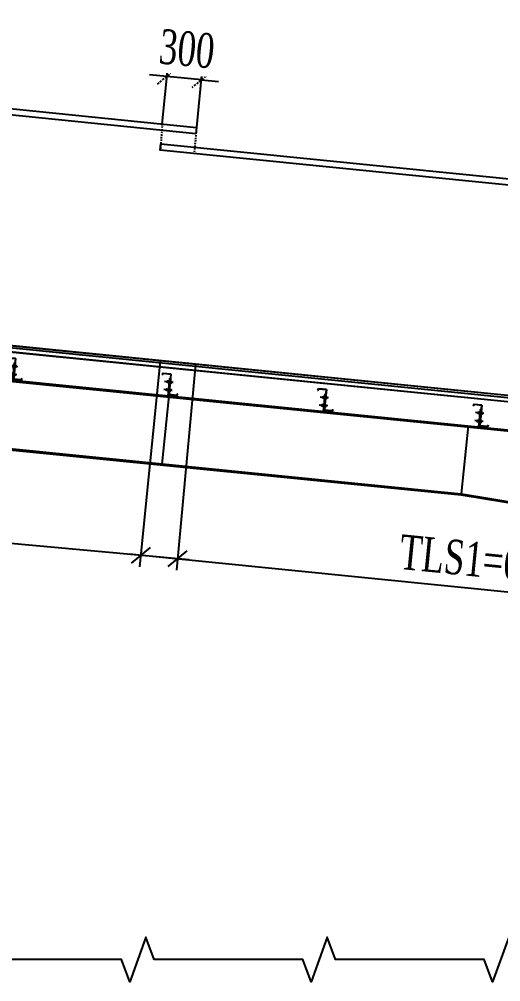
# Model space of a CAD drawing. Header units: inches. Extents: x 315041 to 662841, y -45540 to -35018.
# Drawn here: x 331739.1 to 331780.7, y -36460.6 to -36377.5 of the extents above; entities that cross this region are included whole.
import ezdxf

# ---------------------------------------------------------------- set-up
doc = ezdxf.new("R2010")
doc.units = ezdxf.units.IN
doc.header["$MEASUREMENT"] = 0
doc.linetypes.add('AZNB-BN-TL-A- X- POWDER SECTION 1 2 3$0$HIDDEN2', pattern=[0.1875, 0.125, -0.0625])
for name, color, linetype in [('2', 2, 'Continuous'), ('2NET-VE', 8, 'Continuous'), ('5', 5, 'Continuous'), ('7', 7, 'Continuous'), ('8', 8, 'Continuous'), ('DIM', 8, 'Continuous'), ('flashing', 6, 'Continuous'), ('GIANG', 1, 'Continuous'), ('ROOFING', 4, 'Continuous')]:
    doc.layers.add(name, color=color, linetype=linetype)
doc.styles.add('ST1', font='times.ttf', dxfattribs={"width": 0.7})
doc.dimstyles.new('100', dxfattribs={"dimtxt": 3, "dimasz": 1.5, "dimexe": 1, "dimexo": 0, "dimgap": 1, "dimtad": 1, "dimdec": 0, "dimlfac": 100, "dimzin": 0, "dimdsep": 46, "dimtxsty": 'ST1', "dimblk": 'OBLIQUE', "dimcen": 1, "dimdle": 1, "dimclrd": 8, "dimclre": 8, "dimclrt": 3, "dimadec": 0, "dimazin": 0, "dimtfac": 1, "dimtdec": 0, "dimtix": 1, "dimtmove": 1, "dimatfit": 3, "dimfxl": 0, "dimtfill": 1, "dimtolj": 1, "dimtzin": 0, "dimlwd": -1, "dimlwe": -1, "dimarcsym": 1})

# ---------------------------------------------------------------- blocks, each defined once
blk = doc.blocks.new('*U235')
at = {"layer": '2NET-VE', "ltscale": 0.5}
for p, q in [((0, 8), (9, 8)), ((23, 7), (23, 7)), ((0, -8), (9, -8)), ((23, -7), (23, -7))]:
    blk.add_line(p, q, dxfattribs=at)
at = {"layer": '7', "linetype": 'Continuous'}
for p, q in [((22, 6), (23, 8)), ((22, -6), (24, 6)), ((23, 8), (24, 6)), ((24, 6), (25, 8)), ((24, -6), (26, 6)), ((25, 8), (26, 6)), ((26, 6), (27, 8)), ((26, -6), (28, 6)), ((27, 8), (28, 6)), ((28, 6), (29, 8)), ((28, -6), (30, 6)), ((29, 8), (30, 6)), ((30, 6), (31, 8)), ((30, -6), (32, 6)), ((30, -6), (32, 6)), ((31, 8), (32, 6)), ((32, 6), (33, 8)), ((32, -6), (34, 6)), ((33, 8), (34, 6)), ((34, 6), (35, 8)), ((34, -6), (35, 6)), ((34, -6), (35, 6)), ((34, -6), (35, 6)), ((35, 8), (35, 6)), ((35, 6), (37, 8)), ((36, -6), (37, 6)), ((37, 8), (37, 6)), ((42, 6), (37, 6)), ((42, 6), (42, -6)), ((22, -6), (23, -8)), ((22, -6), (22, -6)), ((22, -6), (22, -6)), ((23, -8), (24, -6)), ((24, -6), (25, -8)), ((25, -8), (26, -6)), ((26, -6), (27, -8)), ((27, -8), (28, -6)), ((28, -6), (29, -8)), ((29, -8), (30, -6)), ((30, -6), (31, -8)), ((31, -8), (32, -6)), ((32, -6), (33, -8)), ((33, -8), (34, -6)), ((34, -6), (35, -8)), ((35, -8), (36, -6)), ((36, -6), (42, -6))]:
    blk.add_line(p, q, dxfattribs=at)
at = {"layer": '8', "linetype": 'Continuous'}
for p, q in [((-10, 9), (-10, 12)), ((-10, -12), (-10, 12)), ((-1, 15), (-9, 15)), ((-1, 9), (-9, 9)), ((0, 9), (0, 12)), ((0, -12), (0, 12)), ((9, -18), (9, 18)), ((9, 18), (11, 18)), ((11, -18), (11, 18)), ((11, 9), (11, 12)), ((11, -12), (11, 12)), ((12, 15), (21, 15)), ((13, 9), (20, 9)), ((22, 9), (22, 12)), ((22, -12), (22, 12)), ((-10, -9), (-10, -12)), ((-1, -9), (-9, -9)), ((-9, -15), (-1, -15)), ((0, -9), (0, -12)), ((9, -18), (11, -18)), ((11, -9), (11, -12)), ((21, -15), (12, -15)), ((13, -9), (20, -9)), ((22, -9), (22, -12))]:
    blk.add_line(p, q, dxfattribs=at)
at = {"layer": '8', "ltscale": 10}
blk.add_line((-33, 0), (65, 0), dxfattribs=at)
at = {"layer": '8', "linetype": 'Continuous'}
for centre, radius, start, end in [((-5, 12), 5.58, 146.602, 180), ((-6, 12), 4.1, 180, 228.5476), ((-6, 6), 4.1, 131.4524, 180), ((-6, 12), 5.58, 0, 33.398), ((-4, 12), 4.1, 311.4524, 0), ((-4, 6), 4.1, 0, 48.5476), ((17, 12), 5.58, 146.602, 180), ((16, 12), 4.1, 180, 228.5476), ((16, 6), 4.1, 131.4524, 180), ((18, 12), 4.1, 311.4524, 0), ((18, 6), 4.1, 0, 48.5476), ((16, 12), 5.58, 0, 33.398), ((-6, -6), 4.1, 180, 228.5476), ((-6, -12), 4.1, 131.4524, 180), ((-5, -12), 5.58, 180, 213.398), ((-4, -6), 4.1, 311.4524, 0), ((-4, -12), 4.1, 0, 48.5476), ((-6, -12), 5.58, 326.602, 0), ((16, -6), 4.1, 180, 228.5476), ((16, -12), 4.1, 131.4524, 180), ((17, -12), 5.58, 180, 213.398), ((18, -6), 4.1, 311.4524, 0), ((18, -12), 4.1, 0, 48.5476), ((16, -12), 5.58, 326.602, 0)]:
    blk.add_arc(centre, radius, start, end, dxfattribs=at)
blk = doc.blocks.new('*U234')
at = {"layer": '2NET-VE', "ltscale": 0.5}
for p, q in [((0, 8), (9, 8)), ((23, 7), (23, 7)), ((0, -8), (9, -8)), ((23, -7), (23, -7))]:
    blk.add_line(p, q, dxfattribs=at)
at = {"layer": '7', "linetype": 'Continuous'}
for p, q in [((22, 6), (23, 8)), ((22, -6), (24, 6)), ((23, 8), (24, 6)), ((24, 6), (25, 8)), ((24, -6), (26, 6)), ((25, 8), (26, 6)), ((26, 6), (27, 8)), ((26, -6), (28, 6)), ((27, 8), (28, 6)), ((28, 6), (29, 8)), ((28, -6), (30, 6)), ((29, 8), (30, 6)), ((30, 6), (31, 8)), ((30, -6), (32, 6)), ((30, -6), (32, 6)), ((31, 8), (32, 6)), ((32, 6), (33, 8)), ((32, -6), (34, 6)), ((33, 8), (34, 6)), ((34, 6), (35, 8)), ((34, -6), (35, 6)), ((34, -6), (35, 6)), ((34, -6), (35, 6)), ((35, 8), (35, 6)), ((35, 6), (37, 8)), ((36, -6), (37, 6)), ((37, 8), (37, 6)), ((42, 6), (37, 6)), ((42, 6), (42, -6)), ((22, -6), (23, -8)), ((22, -6), (22, -6)), ((22, -6), (22, -6)), ((23, -8), (24, -6)), ((24, -6), (25, -8)), ((25, -8), (26, -6)), ((26, -6), (27, -8)), ((27, -8), (28, -6)), ((28, -6), (29, -8)), ((29, -8), (30, -6)), ((30, -6), (31, -8)), ((31, -8), (32, -6)), ((32, -6), (33, -8)), ((33, -8), (34, -6)), ((34, -6), (35, -8)), ((35, -8), (36, -6)), ((36, -6), (42, -6))]:
    blk.add_line(p, q, dxfattribs=at)
at = {"layer": '8', "linetype": 'Continuous'}
for p, q in [((-10, 9), (-10, 12)), ((-10, -12), (-10, 12)), ((-1, 15), (-9, 15)), ((-1, 9), (-9, 9)), ((0, 9), (0, 12)), ((0, -12), (0, 12)), ((9, -18), (9, 18)), ((9, 18), (11, 18)), ((11, -18), (11, 18)), ((11, 9), (11, 12)), ((11, -12), (11, 12)), ((12, 15), (21, 15)), ((13, 9), (20, 9)), ((22, 9), (22, 12)), ((22, -12), (22, 12)), ((-10, -9), (-10, -12)), ((-1, -9), (-9, -9)), ((-9, -15), (-1, -15)), ((0, -9), (0, -12)), ((9, -18), (11, -18)), ((11, -9), (11, -12)), ((21, -15), (12, -15)), ((13, -9), (20, -9)), ((22, -9), (22, -12))]:
    blk.add_line(p, q, dxfattribs=at)
at = {"layer": '8', "ltscale": 10}
blk.add_line((-33, 0), (65, 0), dxfattribs=at)
at = {"layer": '8', "linetype": 'Continuous'}
for centre, radius, start, end in [((-5, 12), 5.58, 146.602, 180), ((-6, 12), 4.1, 180, 228.5476), ((-6, 6), 4.1, 131.4524, 180), ((-6, 12), 5.58, 0, 33.398), ((-4, 12), 4.1, 311.4524, 0), ((-4, 6), 4.1, 0, 48.5476), ((17, 12), 5.58, 146.602, 180), ((16, 12), 4.1, 180, 228.5476), ((16, 6), 4.1, 131.4524, 180), ((18, 12), 4.1, 311.4524, 0), ((18, 6), 4.1, 0, 48.5476), ((16, 12), 5.58, 0, 33.398), ((-6, -6), 4.1, 180, 228.5476), ((-6, -12), 4.1, 131.4524, 180), ((-5, -12), 5.58, 180, 213.398), ((-4, -6), 4.1, 311.4524, 0), ((-4, -12), 4.1, 0, 48.5476), ((-6, -12), 5.58, 326.602, 0), ((16, -6), 4.1, 180, 228.5476), ((16, -12), 4.1, 131.4524, 180), ((17, -12), 5.58, 180, 213.398), ((18, -6), 4.1, 311.4524, 0), ((18, -12), 4.1, 0, 48.5476), ((16, -12), 5.58, 326.602, 0)]:
    blk.add_arc(centre, radius, start, end, dxfattribs=at)
blk = doc.blocks.new('XM150')
at = {"layer": '2', "ltscale": 0.015}
for p, q in [((68.9, 180), (0.9, 180)), ((0.9, 1.1), (0.9, 180)), ((2, 178.9), (2, 0)), ((2, 178.9), (68.3, 178.9)), ((75.4, 166.5), (68.3, 178.9)), ((68.9, 180), (76.4, 167)), ((76.4, 167), (75.4, 166.5)), ((-73.5, 13), (-72.5, 13.5)), ((-66, 0), (-73.5, 13)), ((-72.5, 13.5), (-65.4, 1.1)), ((2, 0), (-66, 0)), ((-65.4, 1.1), (0.9, 1.1))]:
    blk.add_line(p, q, dxfattribs=at)
at = {"layer": '5'}
blk.add_lwpolyline([(8, -10), (8, 140), (2, 140), (2, -10), (8, -10)], close=True, dxfattribs=at)
at = {"layer": 'GIANG', "xscale": 0.7499999999999999, "yscale": 0.7499999999999999, "zscale": 0.7499999999999999}
for name, p in [('*U235', (0.9, 110)), ('*U234', (0.9, 40))]:
    blk.add_blockref(name, p, dxfattribs=at)
blk = doc.blocks.new('*U238')
at = {"layer": '2', "xscale": 0.008333333333333335, "yscale": 0.008333333333333335, "zscale": 0.008333333333333335, "rotation": 5.710593137616317}
blk.add_blockref('XM150', (0.083, -0.704), dxfattribs=at)
blk = doc.blocks.new('*U239')
at = {"layer": 'DIM', "color": 0, "linetype": 'ByBlock', "lineweight": -2, "transparency": 16777216}
for p in [(-33.583, -3.358), (-44.777, -4.478), (-55.971, -5.597), (-67.165, -6.717)]:
    blk.add_blockref('*U238', p, dxfattribs=at)
blk = doc.blocks.new('_Oblique')
at = {"color": 0, "linetype": 'ByBlock', "lineweight": -2}
blk.add_line((-0.5, -0.5), (0.5, 0.5), dxfattribs=at)
blk = doc.blocks.new('*D791')
at = {"color": 8, "linetype": 'Continuous', "transparency": 16777216}
for p, q in [((331751.313, -36406.959), (331749.53, -36424.764)), ((331816.49, -36413.487), (331814.707, -36431.291)), ((331815.801, -36430.396), (331748.634, -36423.669))]:
    blk.add_line(p, q, dxfattribs=at)
at = {"layer": 'Defpoints', "color": 0, "transparency": 16777216}
for p in [(331751.313, -36406.959), (331816.49, -36413.487), (331749.629, -36423.769)]:
    blk.add_point(p, dxfattribs=at)
at = {"color": 8, "transparency": 16777216, "xscale": 1.5, "yscale": 1.5, "zscale": 1.5}
for p, rotation in [((331749.629, -36423.769), 174.2807218548285), ((331814.806, -36430.296), 354.2807218548285)]:
    blk.add_blockref('_Oblique', p, dxfattribs=dict(at, rotation=rotation))
at = {"color": 3, "transparency": 16777216, "insert": (331782.47, -36424.512), "char_height": 3, "attachment_point": 5, "rotation": 354.28072, "style": 'ST1', "bg_fill": 3, "box_fill_scale": 1.25, "bg_fill_color": 256, "bg_fill_true_color": 13158600, "bg_fill_transparency": 0}
blk.add_mtext('\\A1;TLS1=6550MM', dxfattribs=at)
blk = doc.blocks.new('*D792')
at = {"layer": '2', "color": 8, "linetype": 'Continuous', "transparency": 16777216}
for p, q in [((331697.127, -36401.53), (331695.454, -36419.834)), ((331754.348, -36407.263), (331752.72, -36425.068)), ((331753.807, -36424.163), (331694.55, -36418.747))]:
    blk.add_line(p, q, dxfattribs=at)
at = {"layer": 'Defpoints', "color": 0, "transparency": 16777216}
for p in [(331697.127, -36401.53), (331754.348, -36407.263), (331695.545, -36418.838)]:
    blk.add_point(p, dxfattribs=at)
at = {"layer": '2', "color": 8, "transparency": 16777216, "xscale": 1.5, "yscale": 1.5, "zscale": 1.5}
for p, rotation in [((331695.545, -36418.838), 174.7778963084223), ((331752.811, -36424.072), 354.7778963084223)]:
    blk.add_blockref('_Oblique', p, dxfattribs=dict(at, rotation=rotation))
at = {"layer": '2', "color": 3, "transparency": 16777216, "insert": (331724.409, -36418.932), "char_height": 3, "attachment_point": 5, "rotation": 354.7779, "style": 'ST1', "bg_fill": 3, "box_fill_scale": 1.25, "bg_fill_color": 256, "bg_fill_true_color": 13158600, "bg_fill_transparency": 0}
blk.add_mtext('\\A1;TLS3=5750MM', dxfattribs=at)
blk = doc.blocks.new('*D796')
at = {"color": 8, "linetype": 'Continuous', "transparency": 16777216}
for p, q in [((331751.485, -36386.506), (331751.982, -36381.392)), ((331751.885, -36382.387), (331750.392, -36382.243)), ((331754.467, -36386.795), (331754.963, -36381.682)), ((331754.867, -36382.677), (331751.885, -36382.387)), ((331754.867, -36382.677), (331756.36, -36382.822))]:
    blk.add_line(p, q, dxfattribs=at)
at = {"layer": 'Defpoints', "color": 0, "linetype": 'AZNB-BN-TL-A- X- POWDER SECTION 1 2 3$0$HIDDEN2', "transparency": 16777216}
for p in [(331751.485, -36386.506), (331754.467, -36386.795)]:
    blk.add_point(p, dxfattribs=at)
at = {"color": 8, "linetype": 'AZNB-BN-TL-A- X- POWDER SECTION 1 2 3$0$HIDDEN2', "transparency": 16777216, "xscale": 1.5, "yscale": 1.5, "zscale": 1.5}
for p, rotation in [((331751.885, -36382.387), 354.4559403722517), ((331754.867, -36382.677), 174.4559403722517)]:
    blk.add_blockref('_Oblique', p, dxfattribs=dict(at, rotation=rotation))
at = {"color": 3, "linetype": 'AZNB-BN-TL-A- X- POWDER SECTION 1 2 3$0$HIDDEN2', "transparency": 16777216, "insert": (331753.62, -36380.018), "char_height": 3, "attachment_point": 5, "rotation": 354.45594, "style": 'ST1', "bg_fill": 3, "box_fill_scale": 1.25, "bg_fill_color": 256, "bg_fill_true_color": 13158600, "bg_fill_transparency": 1019152}
blk.add_mtext('\\A1;300', dxfattribs=at)
at = {"layer": 'Defpoints', "color": 0, "linetype": 'AZNB-BN-TL-A- X- POWDER SECTION 1 2 3$0$HIDDEN2', "transparency": 16777216}
blk.add_point((331751.885, -36382.387), dxfattribs=at)

msp = doc.modelspace()

# ---------------------------------------------------------------- linework, layer by layer
at = {"color": 1, "true_color": 0xfa051e}
msp.add_lwpolyline([(331816.4408, -36395.2902), (331751.3183, -36388.776), (331751.3586, -36388.2293), (331816.4908, -36394.7424)], close=True, dxfattribs=at)
at = {"layer": '2', "color": 9}
for p, q in [((331687.5724, -36403.648), (331817.0128, -36416.592)), ((331687.5824, -36403.5485), (331817.1328, -36416.5035)), ((331687.5824, -36409.5784), (331777.3233, -36418.5525)), ((331687.5923, -36409.4789), (331777.3333, -36418.453)), ((331752.0473, -36409.995), (331751.4583, -36415.8856)), ((331777.9204, -36412.5823), (331777.3313, -36418.4729)), ((331774.366, -36418.1764), (331774.358, -36418.256)), ((331777.3233, -36418.5525), (331809.0328, -36423.7334)), ((331777.3395, -36418.4538), (331809.0328, -36423.6321))]:
    msp.add_line(p, q, dxfattribs=at)
at = {"layer": 'flashing', "color": 94, "linetype": 'Continuous'}
msp.add_lwpolyline([(331781.429, -36456.7537), (331780.0227, -36460.6173), (331779.3196, -36458.6855), (331772.5289, -36458.6855), (331772.5289, -36458.6855), (331772.5289, -36458.6855), (331772.5289, -36458.6855), (331772.5289, -36458.6855), (331772.5289, -36458.6855), (331772.5289, -36458.6855), (331766.4553, -36458.6855), (331765.7522, -36456.7537), (331764.346, -36460.6173), (331763.6428, -36458.6855), (331756.8521, -36458.6855), (331756.8521, -36458.6855), (331756.8521, -36458.6855), (331756.8521, -36458.6855), (331756.8521, -36458.6855), (331756.8521, -36458.6855), (331756.8521, -36458.6855), (331750.7785, -36458.6855), (331750.0754, -36456.7537), (331748.6692, -36460.6173), (331747.966, -36458.6855), (331741.1753, -36458.6855), (331741.1753, -36458.6855), (331741.1753, -36458.6855), (331741.1753, -36458.6855), (331741.1753, -36458.6855), (331741.1753, -36458.6855), (331741.1753, -36458.6855), (331735.1017, -36458.6855)], dxfattribs=at)
at = {"layer": 'ROOFING'}
for p, q in [((331816.4722, -36413.6763), (331697.0612, -36401.7352)), ((331816.4898, -36413.4871), (331697.0875, -36401.5468)), ((331816.4908, -36413.4771), (331697.0889, -36401.5369)), ((331816.0556, -36413.9763), (331697.2932, -36402.1001)), ((331816.0995, -36413.9907), (331697.3008, -36402.1109))]:
    msp.add_line(p, q, dxfattribs=at)

# ---------------------------------------------------------------- block references
at = {"layer": 'DIM', "xscale": -1.199999999953434, "yscale": 1.200000000011642, "zscale": 1.2}
msp.add_blockref('*U239', (331698.4451, -36403.68), dxfattribs=at)

# ---------------------------------------------------------------- dimensions: what is measured, and where the dimension line sits
at = {"color": 8, "linetype": 'AZNB-BN-TL-A- X- POWDER SECTION 1 2 3$0$HIDDEN2'}
dim = msp.add_aligned_dim(p1=(331754.4671, -36386.7951), p2=(331751.4855, -36386.5056), distance=-4.1375, dimstyle='100', dxfattribs=at)
dim.commit()
dim.dimension.update_dxf_attribs({"geometry": '*D796', "text_midpoint": (331753.62, -36380.0181)})

# ---------------------------------------------------------------- next in the draw order: linework, layer by layer
for p, q in [((331751.4863, -36386.497), (331751.3183, -36388.776)), ((331754.4477, -36386.7931), (331754.2396, -36389.0702))]:
    msp.add_line(p, q, dxfattribs=at)
at = {"color": 2, "true_color": 0xe7eb14}
msp.add_lwpolyline([(331754.3976, -36387.3409), (331698.9398, -36381.6986), (331698.9899, -36381.1509), (331754.4477, -36386.7931)], close=True, dxfattribs=at)

# ---------------------------------------------------------------- next in the draw order: dimensions: what is measured, and where the dimension line sits
dim = msp.add_aligned_dim(p1=(331816.4898, -36413.4871), p2=(331751.3127, -36406.9594), distance=16.8933, text='TLS1=<>MM', dimstyle='100')
dim.commit()
dim.dimension.update_dxf_attribs({"geometry": '*D791', "text_midpoint": (331782.4703, -36424.5115)})

# ---------------------------------------------------------------- next in the draw order: dimensions: what is measured, and where the dimension line sits
at = {"layer": '2', "color": 9}
dim = msp.add_linear_dim(base=(331695.5454, -36418.8378), p1=(331754.3477, -36407.2628), p2=(331697.1273, -36401.5302), angle=354.777896, text='TLS3=<>MM', dimstyle='100', dxfattribs=at)
dim.commit()
dim.dimension.update_dxf_attribs({"geometry": '*D792', "text_midpoint": (331724.409, -36418.9317)})

doc.saveas('drawing.dxf')
